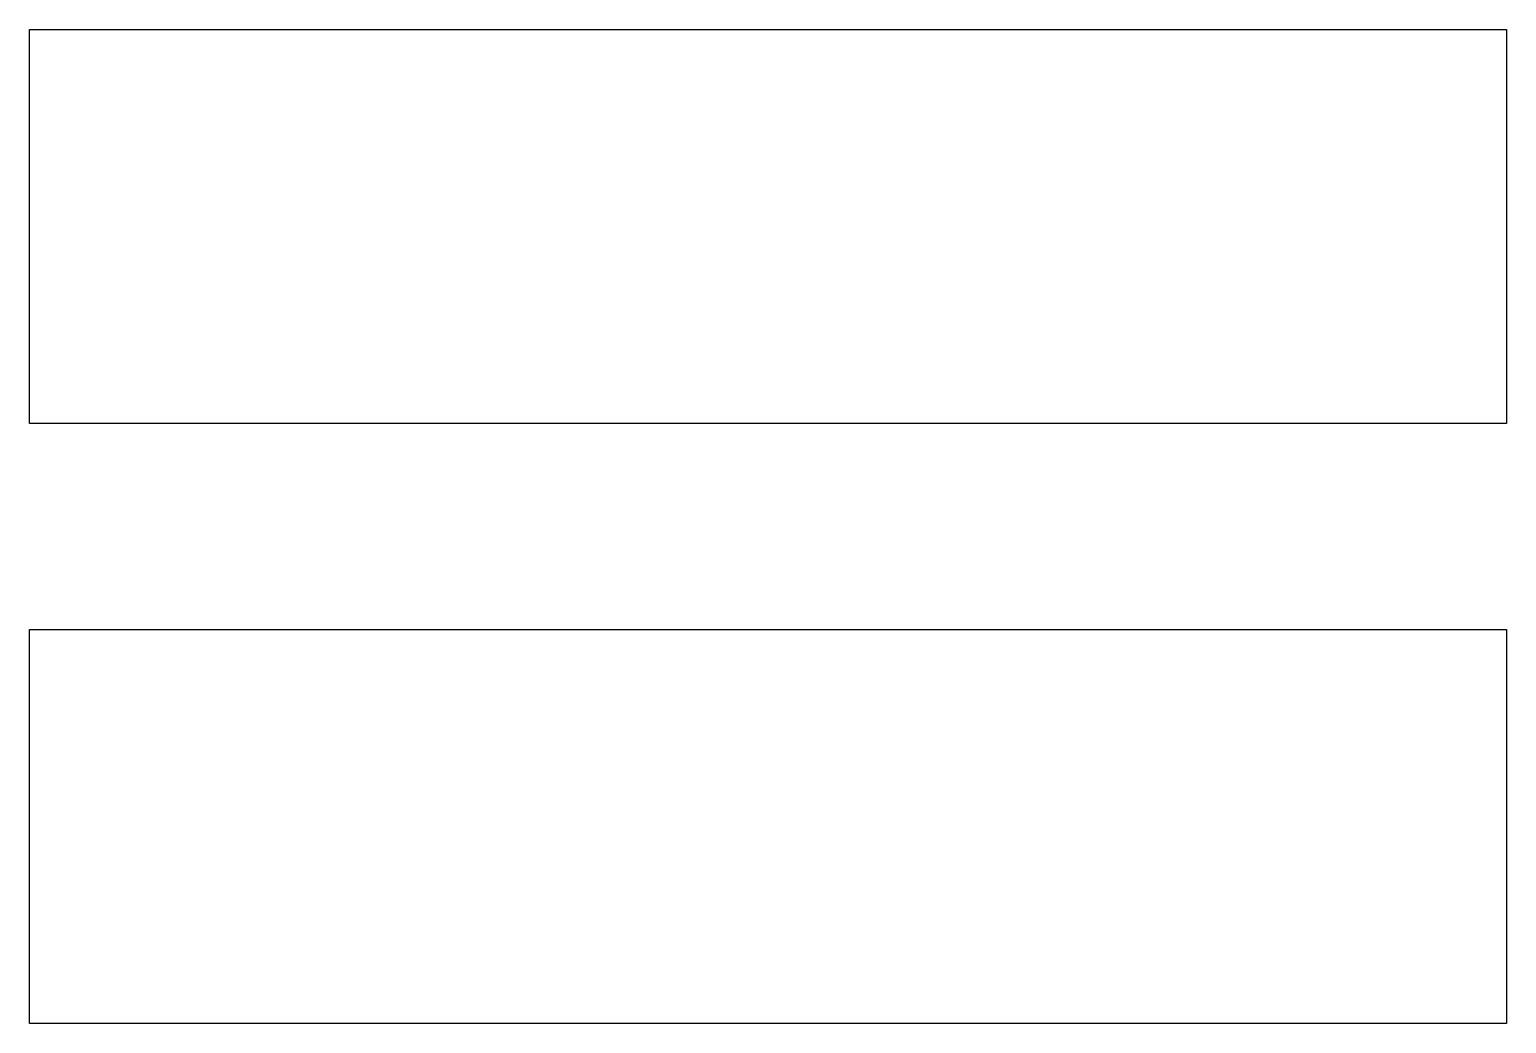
# Model space of a CAD drawing. Extents: x 7.3 to 67.3, y -45.2 to -4.8.
import ezdxf

# ---------------------------------------------------------------- set-up
doc = ezdxf.new("R2010")
doc.units = 0
doc.header["$MEASUREMENT"] = 0
doc.layers.add('_U_30EC_U_30A4_U_30E4_U_30', color=7, linetype='CONTINUOUS')

msp = doc.modelspace()

# ---------------------------------------------------------------- linework, layer by layer
at = {"layer": '_U_30EC_U_30A4_U_30E4_U_30'}
for points in [[(7.321, -20.791), (7.321, -4.791), (67.321, -4.791), (67.321, -20.791), (7.321, -20.791)], [(7.321, -45.156), (7.321, -29.156), (67.321, -29.156), (67.321, -45.156), (7.321, -45.156)]]:
    msp.add_lwpolyline(points, dxfattribs=at)

doc.saveas('drawing.dxf')
